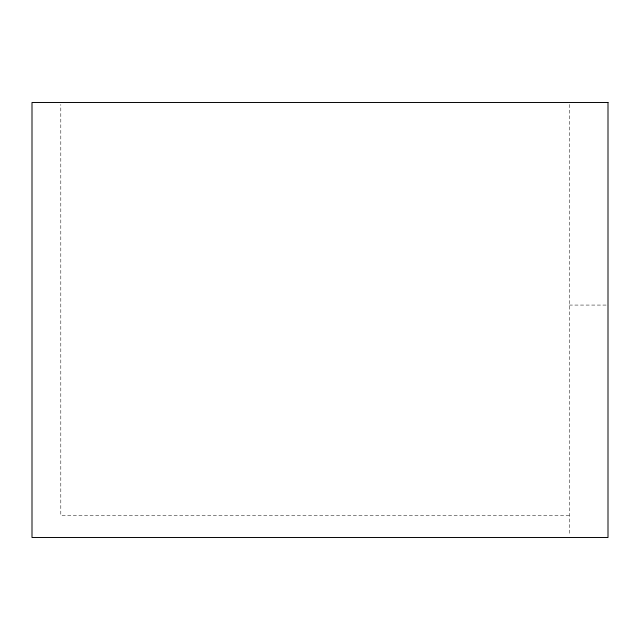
<?xml version="1.0" encoding="UTF-8"?>
<svg xmlns="http://www.w3.org/2000/svg" width="640" height="640" viewBox="0 0 640 640"><rect width="100%" height="100%" fill="white"/><g stroke="black" fill="none" stroke-linecap="round" stroke-linejoin="round"><path stroke-width="0.48" stroke-dasharray="3.2 2.4" d="M569.256 305.072L607.008 305.072M569.256 515.4L60.8 515.4L60.8 104.488M569.256 104.488L569.256 535.592"/><path stroke-width="0.96" d="M608 102.488L32 102.488L32 537.512L608 537.512L608 102.488"/></g></svg>
